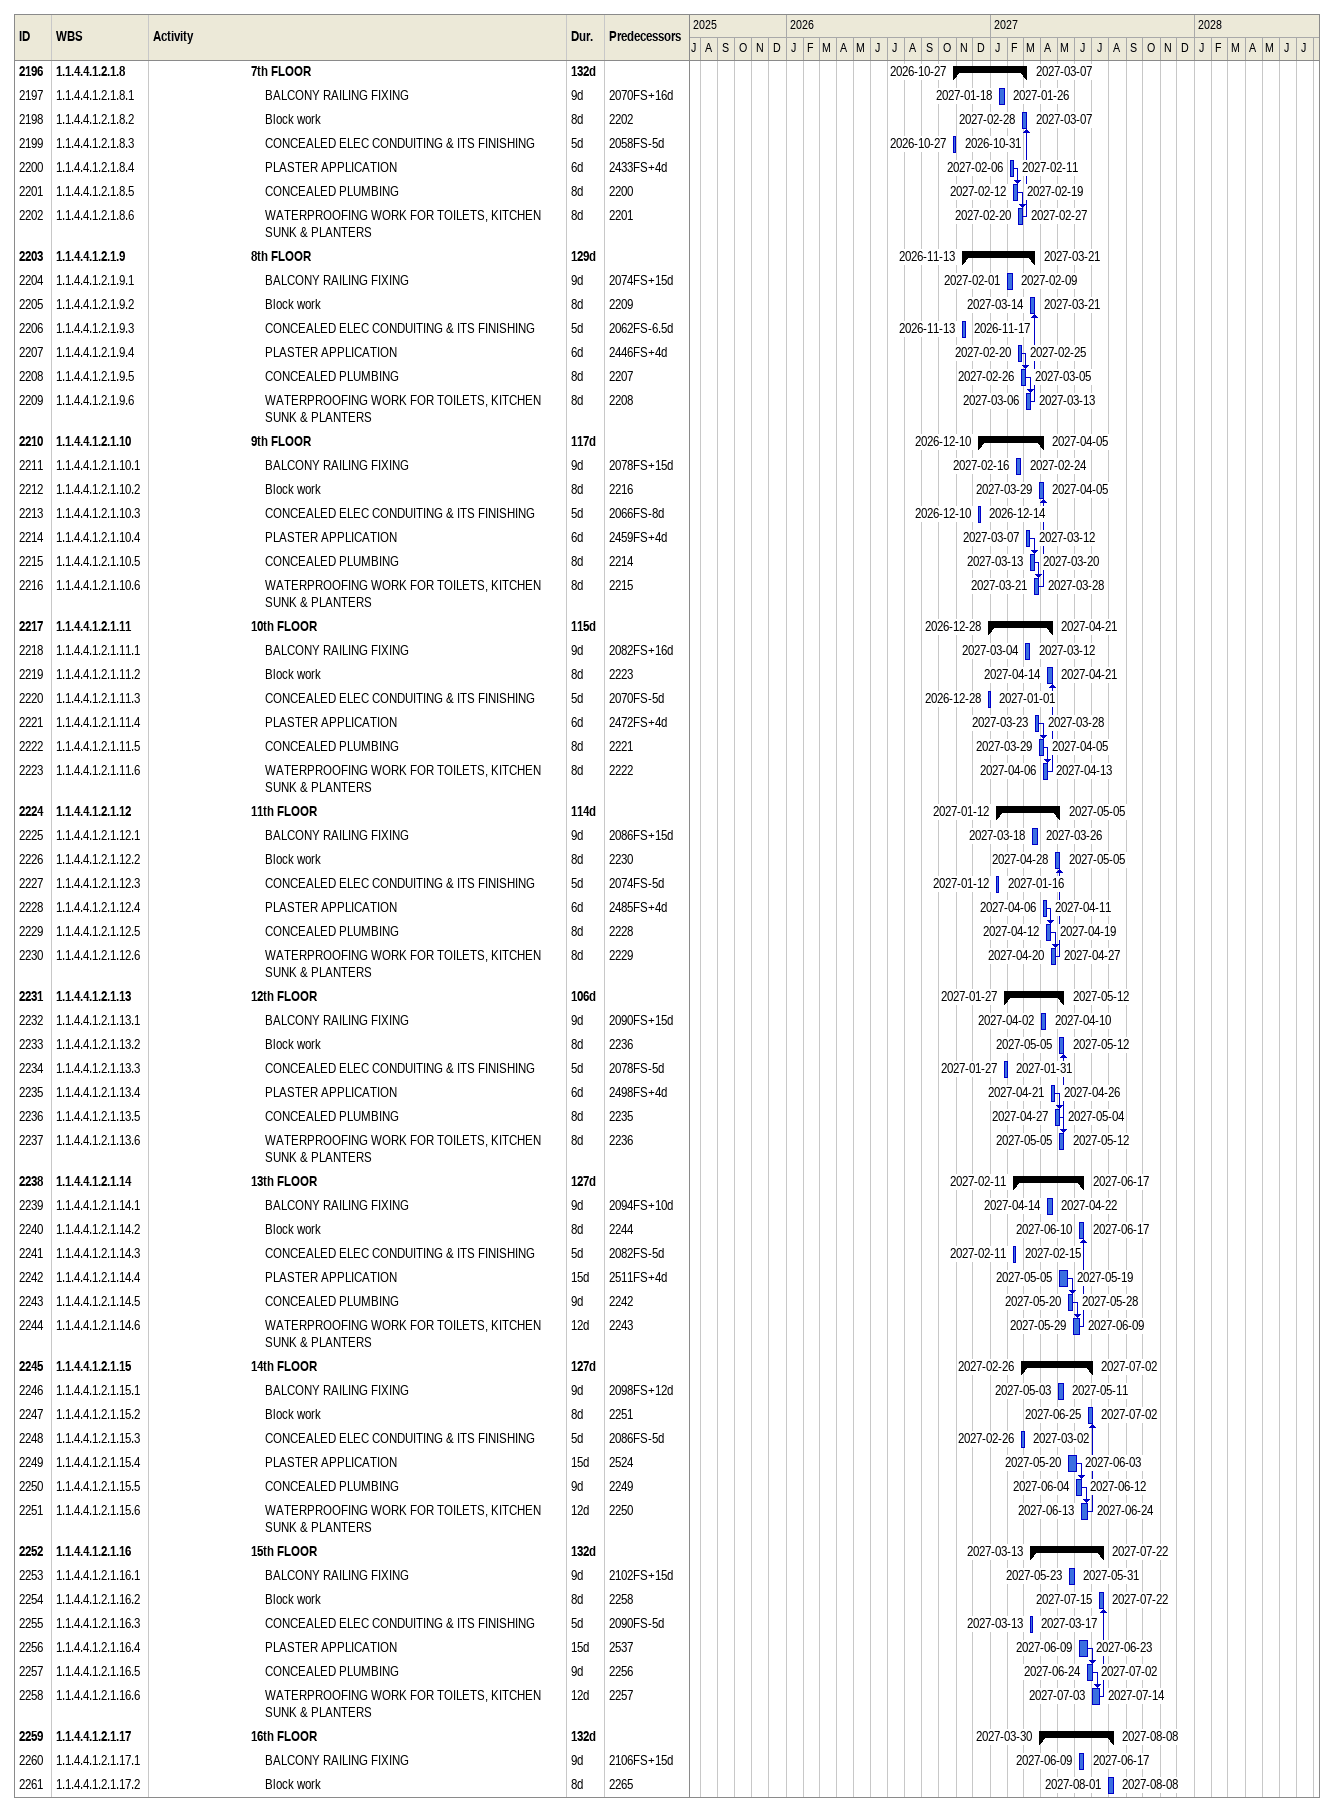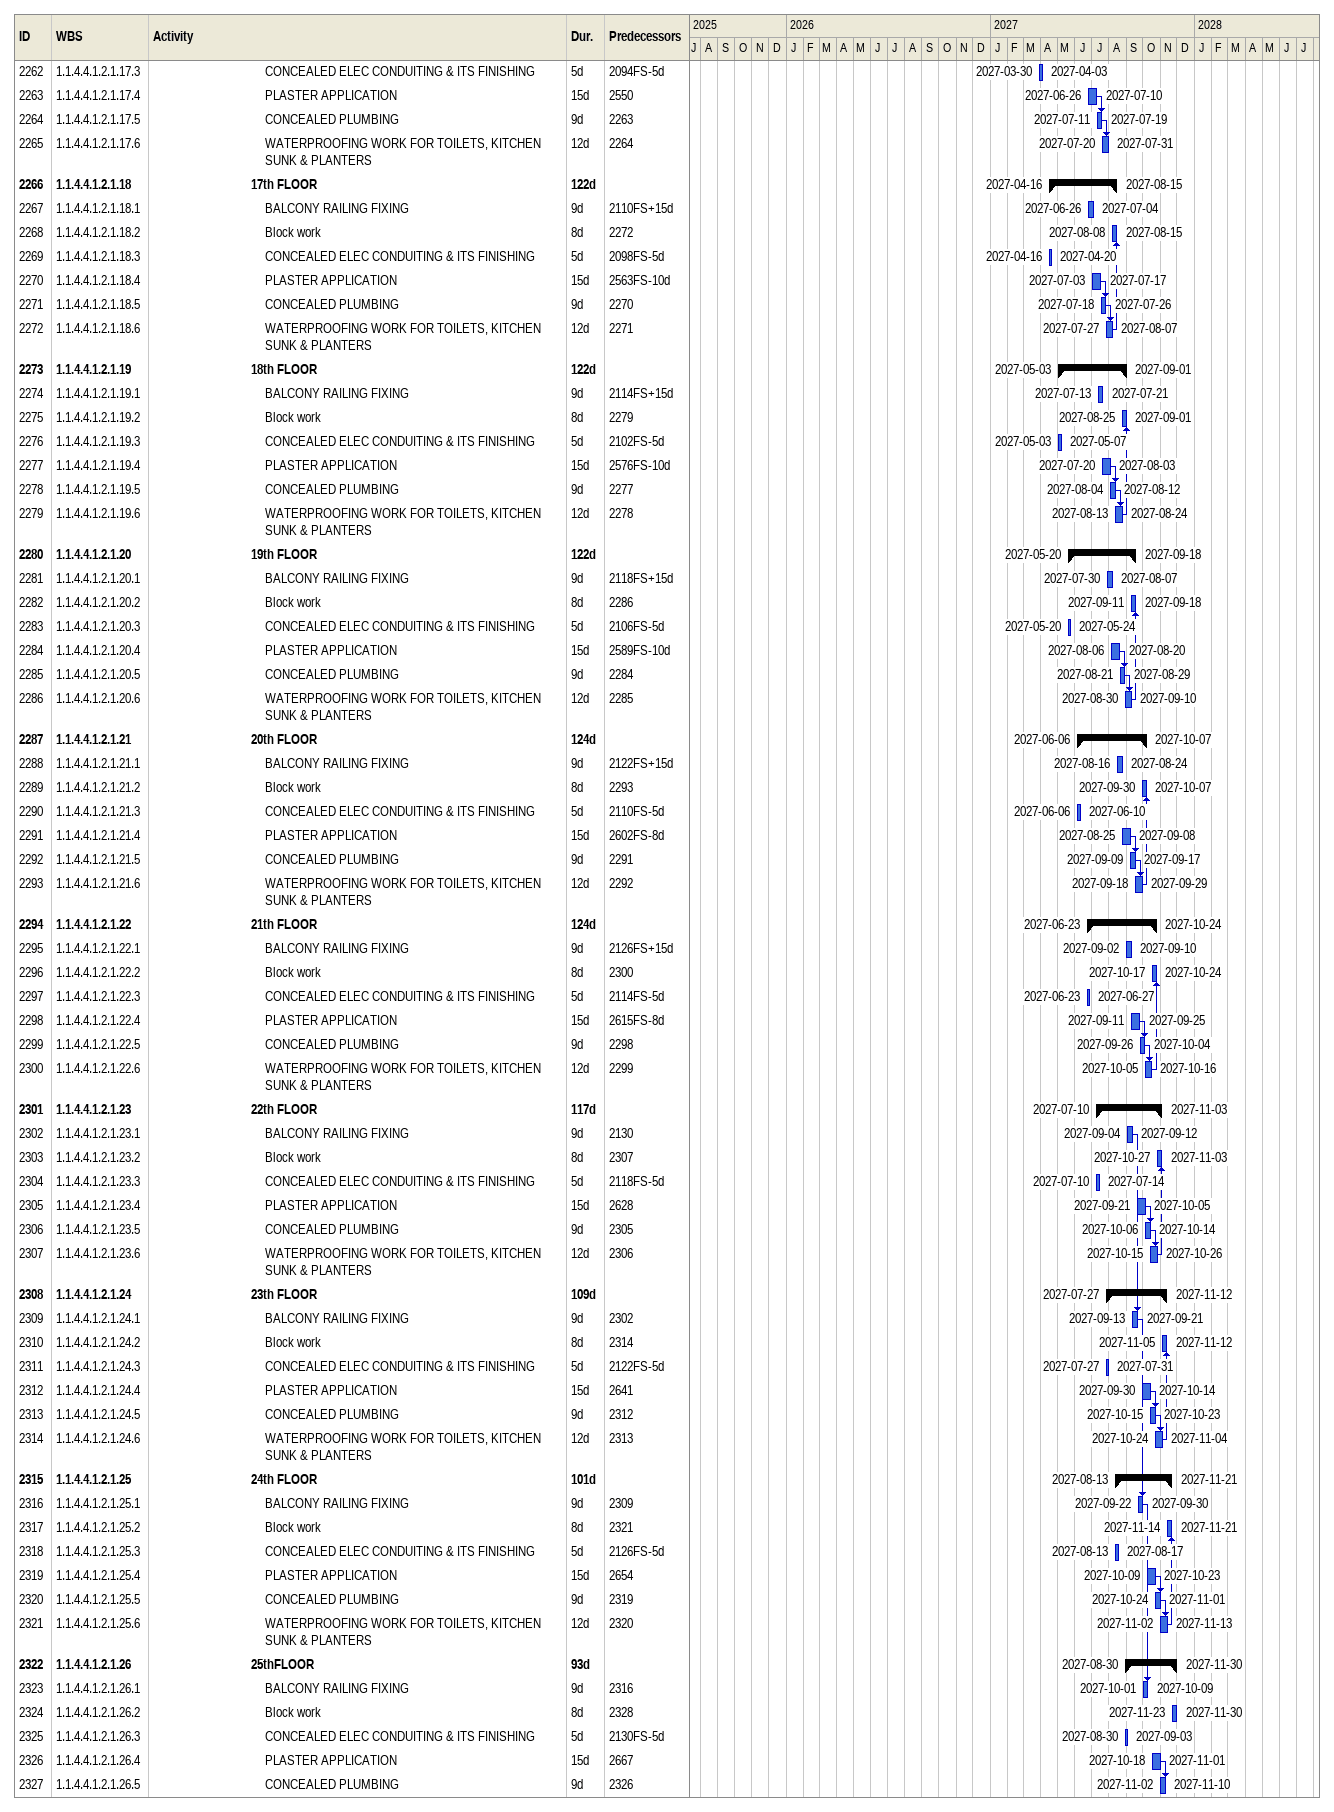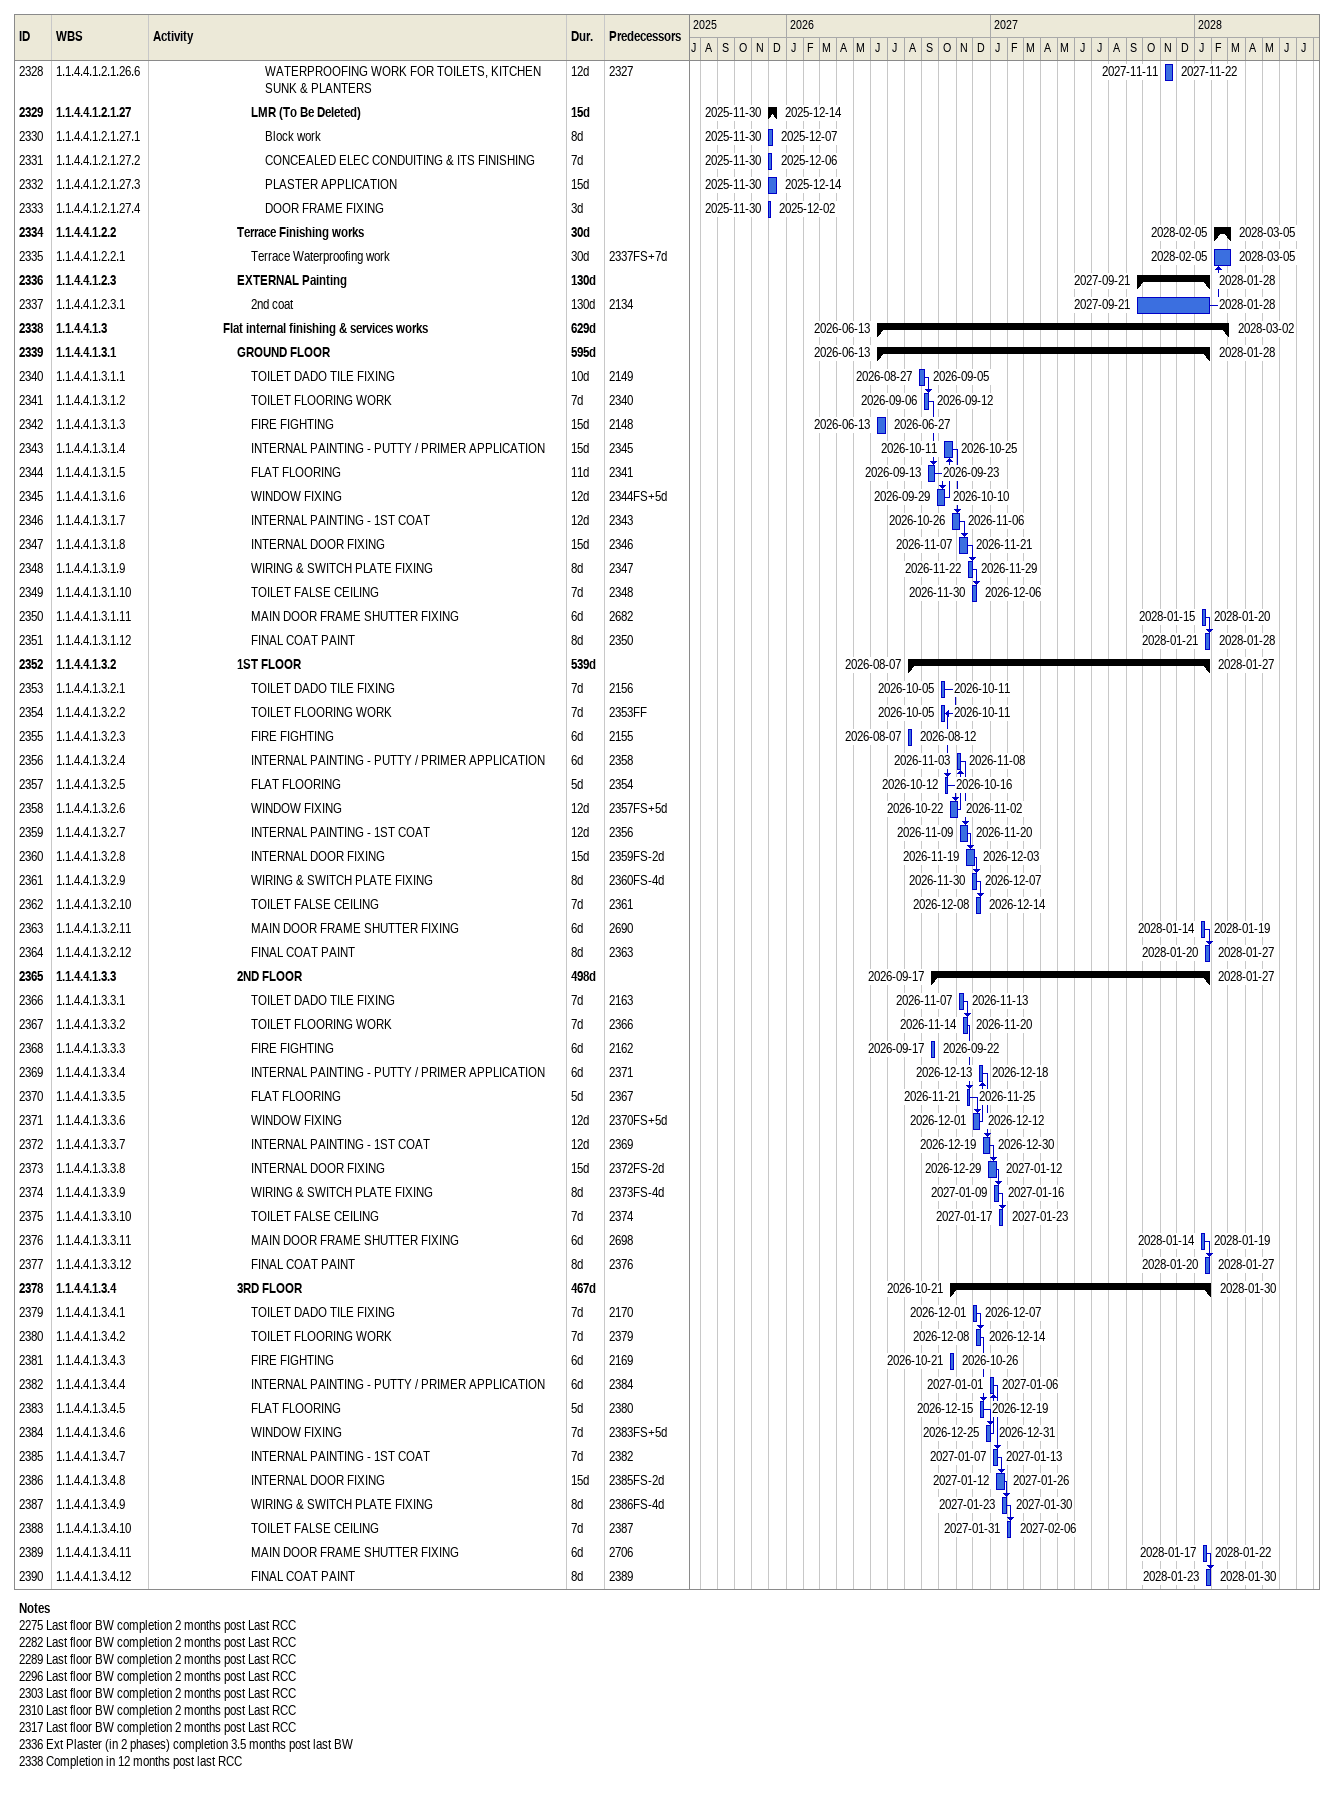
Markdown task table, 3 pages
| ID | WBS | Task | Duration | Start | Finish | Predecessors |
|---|---|---|---|---|---|---|
| 2196 | 1.1.4.4.1.2.1.8 | **7th FLOOR** | 132d | 2026-10-27 | 2027-03-07 |  |
| 2197 | 1.1.4.4.1.2.1.8.1 | BALCONY RAILING FIXING | 9d | 2027-01-18 | 2027-01-26 | 2070FS+16d |
| 2198 | 1.1.4.4.1.2.1.8.2 | Block work | 8d | 2027-02-28 | 2027-03-07 | 2202 |
| 2199 | 1.1.4.4.1.2.1.8.3 | CONCEALED ELEC CONDUITING & ITS FINISHING | 5d | 2026-10-27 | 2026-10-31 | 2058FS-5d |
| 2200 | 1.1.4.4.1.2.1.8.4 | PLASTER APPLICATION | 6d | 2027-02-06 | 2027-02-11 | 2433FS+4d |
| 2201 | 1.1.4.4.1.2.1.8.5 | CONCEALED PLUMBING | 8d | 2027-02-12 | 2027-02-19 | 2200 |
| 2202 | 1.1.4.4.1.2.1.8.6 | WATERPROOFING WORK FOR TOILETS, KITCHEN SUNK & PLANTERS | 8d | 2027-02-20 | 2027-02-27 | 2201 |
| 2203 | 1.1.4.4.1.2.1.9 | **8th FLOOR** | 129d | 2026-11-13 | 2027-03-21 |  |
| 2204 | 1.1.4.4.1.2.1.9.1 | BALCONY RAILING FIXING | 9d | 2027-02-01 | 2027-02-09 | 2074FS+15d |
| 2205 | 1.1.4.4.1.2.1.9.2 | Block work | 8d | 2027-03-14 | 2027-03-21 | 2209 |
| 2206 | 1.1.4.4.1.2.1.9.3 | CONCEALED ELEC CONDUITING & ITS FINISHING | 5d | 2026-11-13 | 2026-11-17 | 2062FS-6.5d |
| 2207 | 1.1.4.4.1.2.1.9.4 | PLASTER APPLICATION | 6d | 2027-02-20 | 2027-02-25 | 2446FS+4d |
| 2208 | 1.1.4.4.1.2.1.9.5 | CONCEALED PLUMBING | 8d | 2027-02-26 | 2027-03-05 | 2207 |
| 2209 | 1.1.4.4.1.2.1.9.6 | WATERPROOFING WORK FOR TOILETS, KITCHEN SUNK & PLANTERS | 8d | 2027-03-06 | 2027-03-13 | 2208 |
| 2210 | 1.1.4.4.1.2.1.10 | **9th FLOOR** | 117d | 2026-12-10 | 2027-04-05 |  |
| 2211 | 1.1.4.4.1.2.1.10.1 | BALCONY RAILING FIXING | 9d | 2027-02-16 | 2027-02-24 | 2078FS+15d |
| 2212 | 1.1.4.4.1.2.1.10.2 | Block work | 8d | 2027-03-29 | 2027-04-05 | 2216 |
| 2213 | 1.1.4.4.1.2.1.10.3 | CONCEALED ELEC CONDUITING & ITS FINISHING | 5d | 2026-12-10 | 2026-12-14 | 2066FS-8d |
| 2214 | 1.1.4.4.1.2.1.10.4 | PLASTER APPLICATION | 6d | 2027-03-07 | 2027-03-12 | 2459FS+4d |
| 2215 | 1.1.4.4.1.2.1.10.5 | CONCEALED PLUMBING | 8d | 2027-03-13 | 2027-03-20 | 2214 |
| 2216 | 1.1.4.4.1.2.1.10.6 | WATERPROOFING WORK FOR TOILETS, KITCHEN SUNK & PLANTERS | 8d | 2027-03-21 | 2027-03-28 | 2215 |
| 2217 | 1.1.4.4.1.2.1.11 | **10th FLOOR** | 115d | 2026-12-28 | 2027-04-21 |  |
| 2218 | 1.1.4.4.1.2.1.11.1 | BALCONY RAILING FIXING | 9d | 2027-03-04 | 2027-03-12 | 2082FS+16d |
| 2219 | 1.1.4.4.1.2.1.11.2 | Block work | 8d | 2027-04-14 | 2027-04-21 | 2223 |
| 2220 | 1.1.4.4.1.2.1.11.3 | CONCEALED ELEC CONDUITING & ITS FINISHING | 5d | 2026-12-28 | 2027-01-01 | 2070FS-5d |
| 2221 | 1.1.4.4.1.2.1.11.4 | PLASTER APPLICATION | 6d | 2027-03-23 | 2027-03-28 | 2472FS+4d |
| 2222 | 1.1.4.4.1.2.1.11.5 | CONCEALED PLUMBING | 8d | 2027-03-29 | 2027-04-05 | 2221 |
| 2223 | 1.1.4.4.1.2.1.11.6 | WATERPROOFING WORK FOR TOILETS, KITCHEN SUNK & PLANTERS | 8d | 2027-04-06 | 2027-04-13 | 2222 |
| 2224 | 1.1.4.4.1.2.1.12 | **11th FLOOR** | 114d | 2027-01-12 | 2027-05-05 |  |
| 2225 | 1.1.4.4.1.2.1.12.1 | BALCONY RAILING FIXING | 9d | 2027-03-18 | 2027-03-26 | 2086FS+15d |
| 2226 | 1.1.4.4.1.2.1.12.2 | Block work | 8d | 2027-04-28 | 2027-05-05 | 2230 |
| 2227 | 1.1.4.4.1.2.1.12.3 | CONCEALED ELEC CONDUITING & ITS FINISHING | 5d | 2027-01-12 | 2027-01-16 | 2074FS-5d |
| 2228 | 1.1.4.4.1.2.1.12.4 | PLASTER APPLICATION | 6d | 2027-04-06 | 2027-04-11 | 2485FS+4d |
| 2229 | 1.1.4.4.1.2.1.12.5 | CONCEALED PLUMBING | 8d | 2027-04-12 | 2027-04-19 | 2228 |
| 2230 | 1.1.4.4.1.2.1.12.6 | WATERPROOFING WORK FOR TOILETS, KITCHEN SUNK & PLANTERS | 8d | 2027-04-20 | 2027-04-27 | 2229 |
| 2231 | 1.1.4.4.1.2.1.13 | **12th FLOOR** | 106d | 2027-01-27 | 2027-05-12 |  |
| 2232 | 1.1.4.4.1.2.1.13.1 | BALCONY RAILING FIXING | 9d | 2027-04-02 | 2027-04-10 | 2090FS+15d |
| 2233 | 1.1.4.4.1.2.1.13.2 | Block work | 8d | 2027-05-05 | 2027-05-12 | 2236 |
| 2234 | 1.1.4.4.1.2.1.13.3 | CONCEALED ELEC CONDUITING & ITS FINISHING | 5d | 2027-01-27 | 2027-01-31 | 2078FS-5d |
| 2235 | 1.1.4.4.1.2.1.13.4 | PLASTER APPLICATION | 6d | 2027-04-21 | 2027-04-26 | 2498FS+4d |
| 2236 | 1.1.4.4.1.2.1.13.5 | CONCEALED PLUMBING | 8d | 2027-04-27 | 2027-05-04 | 2235 |
| 2237 | 1.1.4.4.1.2.1.13.6 | WATERPROOFING WORK FOR TOILETS, KITCHEN SUNK & PLANTERS | 8d | 2027-05-05 | 2027-05-12 | 2236 |
| 2238 | 1.1.4.4.1.2.1.14 | **13th FLOOR** | 127d | 2027-02-11 | 2027-06-17 |  |
| 2239 | 1.1.4.4.1.2.1.14.1 | BALCONY RAILING FIXING | 9d | 2027-04-14 | 2027-04-22 | 2094FS+10d |
| 2240 | 1.1.4.4.1.2.1.14.2 | Block work | 8d | 2027-06-10 | 2027-06-17 | 2244 |
| 2241 | 1.1.4.4.1.2.1.14.3 | CONCEALED ELEC CONDUITING & ITS FINISHING | 5d | 2027-02-11 | 2027-02-15 | 2082FS-5d |
| 2242 | 1.1.4.4.1.2.1.14.4 | PLASTER APPLICATION | 15d | 2027-05-05 | 2027-05-19 | 2511FS+4d |
| 2243 | 1.1.4.4.1.2.1.14.5 | CONCEALED PLUMBING | 9d | 2027-05-20 | 2027-05-28 | 2242 |
| 2244 | 1.1.4.4.1.2.1.14.6 | WATERPROOFING WORK FOR TOILETS, KITCHEN SUNK & PLANTERS | 12d | 2027-05-29 | 2027-06-09 | 2243 |
| 2245 | 1.1.4.4.1.2.1.15 | **14th FLOOR** | 127d | 2027-02-26 | 2027-07-02 |  |
| 2246 | 1.1.4.4.1.2.1.15.1 | BALCONY RAILING FIXING | 9d | 2027-05-03 | 2027-05-11 | 2098FS+12d |
| 2247 | 1.1.4.4.1.2.1.15.2 | Block work | 8d | 2027-06-25 | 2027-07-02 | 2251 |
| 2248 | 1.1.4.4.1.2.1.15.3 | CONCEALED ELEC CONDUITING & ITS FINISHING | 5d | 2027-02-26 | 2027-03-02 | 2086FS-5d |
| 2249 | 1.1.4.4.1.2.1.15.4 | PLASTER APPLICATION | 15d | 2027-05-20 | 2027-06-03 | 2524 |
| 2250 | 1.1.4.4.1.2.1.15.5 | CONCEALED PLUMBING | 9d | 2027-06-04 | 2027-06-12 | 2249 |
| 2251 | 1.1.4.4.1.2.1.15.6 | WATERPROOFING WORK FOR TOILETS, KITCHEN SUNK & PLANTERS | 12d | 2027-06-13 | 2027-06-24 | 2250 |
| 2252 | 1.1.4.4.1.2.1.16 | **15th FLOOR** | 132d | 2027-03-13 | 2027-07-22 |  |
| 2253 | 1.1.4.4.1.2.1.16.1 | BALCONY RAILING FIXING | 9d | 2027-05-23 | 2027-05-31 | 2102FS+15d |
| 2254 | 1.1.4.4.1.2.1.16.2 | Block work | 8d | 2027-07-15 | 2027-07-22 | 2258 |
| 2255 | 1.1.4.4.1.2.1.16.3 | CONCEALED ELEC CONDUITING & ITS FINISHING | 5d | 2027-03-13 | 2027-03-17 | 2090FS-5d |
| 2256 | 1.1.4.4.1.2.1.16.4 | PLASTER APPLICATION | 15d | 2027-06-09 | 2027-06-23 | 2537 |
| 2257 | 1.1.4.4.1.2.1.16.5 | CONCEALED PLUMBING | 9d | 2027-06-24 | 2027-07-02 | 2256 |
| 2258 | 1.1.4.4.1.2.1.16.6 | WATERPROOFING WORK FOR TOILETS, KITCHEN SUNK & PLANTERS | 12d | 2027-07-03 | 2027-07-14 | 2257 |
| 2259 | 1.1.4.4.1.2.1.17 | **16th FLOOR** | 132d | 2027-03-30 | 2027-08-08 |  |
| 2260 | 1.1.4.4.1.2.1.17.1 | BALCONY RAILING FIXING | 9d | 2027-06-09 | 2027-06-17 | 2106FS+15d |
| 2261 | 1.1.4.4.1.2.1.17.2 | Block work | 8d | 2027-08-01 | 2027-08-08 | 2265 |
| 2262 | 1.1.4.4.1.2.1.17.3 | CONCEALED ELEC CONDUITING & ITS FINISHING | 5d | 2027-03-30 | 2027-04-03 | 2094FS-5d |
| 2263 | 1.1.4.4.1.2.1.17.4 | PLASTER APPLICATION | 15d | 2027-06-26 | 2027-07-10 | 2550 |
| 2264 | 1.1.4.4.1.2.1.17.5 | CONCEALED PLUMBING | 9d | 2027-07-11 | 2027-07-19 | 2263 |
| 2265 | 1.1.4.4.1.2.1.17.6 | WATERPROOFING WORK FOR TOILETS, KITCHEN SUNK & PLANTERS | 12d | 2027-07-20 | 2027-07-31 | 2264 |
| 2266 | 1.1.4.4.1.2.1.18 | **17th FLOOR** | 122d | 2027-04-16 | 2027-08-15 |  |
| 2267 | 1.1.4.4.1.2.1.18.1 | BALCONY RAILING FIXING | 9d | 2027-06-26 | 2027-07-04 | 2110FS+15d |
| 2268 | 1.1.4.4.1.2.1.18.2 | Block work | 8d | 2027-08-08 | 2027-08-15 | 2272 |
| 2269 | 1.1.4.4.1.2.1.18.3 | CONCEALED ELEC CONDUITING & ITS FINISHING | 5d | 2027-04-16 | 2027-04-20 | 2098FS-5d |
| 2270 | 1.1.4.4.1.2.1.18.4 | PLASTER APPLICATION | 15d | 2027-07-03 | 2027-07-17 | 2563FS-10d |
| 2271 | 1.1.4.4.1.2.1.18.5 | CONCEALED PLUMBING | 9d | 2027-07-18 | 2027-07-26 | 2270 |
| 2272 | 1.1.4.4.1.2.1.18.6 | WATERPROOFING WORK FOR TOILETS, KITCHEN SUNK & PLANTERS | 12d | 2027-07-27 | 2027-08-07 | 2271 |
| 2273 | 1.1.4.4.1.2.1.19 | **18th FLOOR** | 122d | 2027-05-03 | 2027-09-01 |  |
| 2274 | 1.1.4.4.1.2.1.19.1 | BALCONY RAILING FIXING | 9d | 2027-07-13 | 2027-07-21 | 2114FS+15d |
| 2275 | 1.1.4.4.1.2.1.19.2 | Block work | 8d | 2027-08-25 | 2027-09-01 | 2279 |
| 2276 | 1.1.4.4.1.2.1.19.3 | CONCEALED ELEC CONDUITING & ITS FINISHING | 5d | 2027-05-03 | 2027-05-07 | 2102FS-5d |
| 2277 | 1.1.4.4.1.2.1.19.4 | PLASTER APPLICATION | 15d | 2027-07-20 | 2027-08-03 | 2576FS-10d |
| 2278 | 1.1.4.4.1.2.1.19.5 | CONCEALED PLUMBING | 9d | 2027-08-04 | 2027-08-12 | 2277 |
| 2279 | 1.1.4.4.1.2.1.19.6 | WATERPROOFING WORK FOR TOILETS, KITCHEN SUNK & PLANTERS | 12d | 2027-08-13 | 2027-08-24 | 2278 |
| 2280 | 1.1.4.4.1.2.1.20 | **19th FLOOR** | 122d | 2027-05-20 | 2027-09-18 |  |
| 2281 | 1.1.4.4.1.2.1.20.1 | BALCONY RAILING FIXING | 9d | 2027-07-30 | 2027-08-07 | 2118FS+15d |
| 2282 | 1.1.4.4.1.2.1.20.2 | Block work | 8d | 2027-09-11 | 2027-09-18 | 2286 |
| 2283 | 1.1.4.4.1.2.1.20.3 | CONCEALED ELEC CONDUITING & ITS FINISHING | 5d | 2027-05-20 | 2027-05-24 | 2106FS-5d |
| 2284 | 1.1.4.4.1.2.1.20.4 | PLASTER APPLICATION | 15d | 2027-08-06 | 2027-08-20 | 2589FS-10d |
| 2285 | 1.1.4.4.1.2.1.20.5 | CONCEALED PLUMBING | 9d | 2027-08-21 | 2027-08-29 | 2284 |
| 2286 | 1.1.4.4.1.2.1.20.6 | WATERPROOFING WORK FOR TOILETS, KITCHEN SUNK & PLANTERS | 12d | 2027-08-30 | 2027-09-10 | 2285 |
| 2287 | 1.1.4.4.1.2.1.21 | **20th FLOOR** | 124d | 2027-06-06 | 2027-10-07 |  |
| 2288 | 1.1.4.4.1.2.1.21.1 | BALCONY RAILING FIXING | 9d | 2027-08-16 | 2027-08-24 | 2122FS+15d |
| 2289 | 1.1.4.4.1.2.1.21.2 | Block work | 8d | 2027-09-30 | 2027-10-07 | 2293 |
| 2290 | 1.1.4.4.1.2.1.21.3 | CONCEALED ELEC CONDUITING & ITS FINISHING | 5d | 2027-06-06 | 2027-06-10 | 2110FS-5d |
| 2291 | 1.1.4.4.1.2.1.21.4 | PLASTER APPLICATION | 15d | 2027-08-25 | 2027-09-08 | 2602FS-8d |
| 2292 | 1.1.4.4.1.2.1.21.5 | CONCEALED PLUMBING | 9d | 2027-09-09 | 2027-09-17 | 2291 |
| 2293 | 1.1.4.4.1.2.1.21.6 | WATERPROOFING WORK FOR TOILETS, KITCHEN SUNK & PLANTERS | 12d | 2027-09-18 | 2027-09-29 | 2292 |
| 2294 | 1.1.4.4.1.2.1.22 | **21th FLOOR** | 124d | 2027-06-23 | 2027-10-24 |  |
| 2295 | 1.1.4.4.1.2.1.22.1 | BALCONY RAILING FIXING | 9d | 2027-09-02 | 2027-09-10 | 2126FS+15d |
| 2296 | 1.1.4.4.1.2.1.22.2 | Block work | 8d | 2027-10-17 | 2027-10-24 | 2300 |
| 2297 | 1.1.4.4.1.2.1.22.3 | CONCEALED ELEC CONDUITING & ITS FINISHING | 5d | 2027-06-23 | 2027-06-27 | 2114FS-5d |
| 2298 | 1.1.4.4.1.2.1.22.4 | PLASTER APPLICATION | 15d | 2027-09-11 | 2027-09-25 | 2615FS-8d |
| 2299 | 1.1.4.4.1.2.1.22.5 | CONCEALED PLUMBING | 9d | 2027-09-26 | 2027-10-04 | 2298 |
| 2300 | 1.1.4.4.1.2.1.22.6 | WATERPROOFING WORK FOR TOILETS, KITCHEN SUNK & PLANTERS | 12d | 2027-10-05 | 2027-10-16 | 2299 |
| 2301 | 1.1.4.4.1.2.1.23 | **22th FLOOR** | 117d | 2027-07-10 | 2027-11-03 |  |
| 2302 | 1.1.4.4.1.2.1.23.1 | BALCONY RAILING FIXING | 9d | 2027-09-04 | 2027-09-12 | 2130 |
| 2303 | 1.1.4.4.1.2.1.23.2 | Block work | 8d | 2027-10-27 | 2027-11-03 | 2307 |
| 2304 | 1.1.4.4.1.2.1.23.3 | CONCEALED ELEC CONDUITING & ITS FINISHING | 5d | 2027-07-10 | 2027-07-14 | 2118FS-5d |
| 2305 | 1.1.4.4.1.2.1.23.4 | PLASTER APPLICATION | 15d | 2027-09-21 | 2027-10-05 | 2628 |
| 2306 | 1.1.4.4.1.2.1.23.5 | CONCEALED PLUMBING | 9d | 2027-10-06 | 2027-10-14 | 2305 |
| 2307 | 1.1.4.4.1.2.1.23.6 | WATERPROOFING WORK FOR TOILETS, KITCHEN SUNK & PLANTERS | 12d | 2027-10-15 | 2027-10-26 | 2306 |
| 2308 | 1.1.4.4.1.2.1.24 | **23th FLOOR** | 109d | 2027-07-27 | 2027-11-12 |  |
| 2309 | 1.1.4.4.1.2.1.24.1 | BALCONY RAILING FIXING | 9d | 2027-09-13 | 2027-09-21 | 2302 |
| 2310 | 1.1.4.4.1.2.1.24.2 | Block work | 8d | 2027-11-05 | 2027-11-12 | 2314 |
| 2311 | 1.1.4.4.1.2.1.24.3 | CONCEALED ELEC CONDUITING & ITS FINISHING | 5d | 2027-07-27 | 2027-07-31 | 2122FS-5d |
| 2312 | 1.1.4.4.1.2.1.24.4 | PLASTER APPLICATION | 15d | 2027-09-30 | 2027-10-14 | 2641 |
| 2313 | 1.1.4.4.1.2.1.24.5 | CONCEALED PLUMBING | 9d | 2027-10-15 | 2027-10-23 | 2312 |
| 2314 | 1.1.4.4.1.2.1.24.6 | WATERPROOFING WORK FOR TOILETS, KITCHEN SUNK & PLANTERS | 12d | 2027-10-24 | 2027-11-04 | 2313 |
| 2315 | 1.1.4.4.1.2.1.25 | **24th FLOOR** | 101d | 2027-08-13 | 2027-11-21 |  |
| 2316 | 1.1.4.4.1.2.1.25.1 | BALCONY RAILING FIXING | 9d | 2027-09-22 | 2027-09-30 | 2309 |
| 2317 | 1.1.4.4.1.2.1.25.2 | Block work | 8d | 2027-11-14 | 2027-11-21 | 2321 |
| 2318 | 1.1.4.4.1.2.1.25.3 | CONCEALED ELEC CONDUITING & ITS FINISHING | 5d | 2027-08-13 | 2027-08-17 | 2126FS-5d |
| 2319 | 1.1.4.4.1.2.1.25.4 | PLASTER APPLICATION | 15d | 2027-10-09 | 2027-10-23 | 2654 |
| 2320 | 1.1.4.4.1.2.1.25.5 | CONCEALED PLUMBING | 9d | 2027-10-24 | 2027-11-01 | 2319 |
| 2321 | 1.1.4.4.1.2.1.25.6 | WATERPROOFING WORK FOR TOILETS, KITCHEN SUNK & PLANTERS | 12d | 2027-11-02 | 2027-11-13 | 2320 |
| 2322 | 1.1.4.4.1.2.1.26 | **25thFLOOR** | 93d | 2027-08-30 | 2027-11-30 |  |
| 2323 | 1.1.4.4.1.2.1.26.1 | BALCONY RAILING FIXING | 9d | 2027-10-01 | 2027-10-09 | 2316 |
| 2324 | 1.1.4.4.1.2.1.26.2 | Block work | 8d | 2027-11-23 | 2027-11-30 | 2328 |
| 2325 | 1.1.4.4.1.2.1.26.3 | CONCEALED ELEC CONDUITING & ITS FINISHING | 5d | 2027-08-30 | 2027-09-03 | 2130FS-5d |
| 2326 | 1.1.4.4.1.2.1.26.4 | PLASTER APPLICATION | 15d | 2027-10-18 | 2027-11-01 | 2667 |
| 2327 | 1.1.4.4.1.2.1.26.5 | CONCEALED PLUMBING | 9d | 2027-11-02 | 2027-11-10 | 2326 |
| 2328 | 1.1.4.4.1.2.1.26.6 | WATERPROOFING WORK FOR TOILETS, KITCHEN SUNK & PLANTERS | 12d | 2027-11-11 | 2027-11-22 | 2327 |
| 2329 | 1.1.4.4.1.2.1.27 | **LMR (To Be Deleted)** | 15d | 2025-11-30 | 2025-12-14 |  |
| 2330 | 1.1.4.4.1.2.1.27.1 | Block work | 8d | 2025-11-30 | 2025-12-07 |  |
| 2331 | 1.1.4.4.1.2.1.27.2 | CONCEALED ELEC CONDUITING & ITS FINISHING | 7d | 2025-11-30 | 2025-12-06 |  |
| 2332 | 1.1.4.4.1.2.1.27.3 | PLASTER APPLICATION | 15d | 2025-11-30 | 2025-12-14 |  |
| 2333 | 1.1.4.4.1.2.1.27.4 | DOOR FRAME FIXING | 3d | 2025-11-30 | 2025-12-02 |  |
| 2334 | 1.1.4.4.1.2.2 | **Terrace Finishing works** | 30d | 2028-02-05 | 2028-03-05 |  |
| 2335 | 1.1.4.4.1.2.2.1 | Terrace Waterproofing work | 30d | 2028-02-05 | 2028-03-05 | 2337FS+7d |
| 2336 | 1.1.4.4.1.2.3 | **EXTERNAL Painting** | 130d | 2027-09-21 | 2028-01-28 |  |
| 2337 | 1.1.4.4.1.2.3.1 | 2nd coat | 130d | 2027-09-21 | 2028-01-28 | 2134 |
| 2338 | 1.1.4.4.1.3 | **Flat internal finishing & services works** | 629d | 2026-06-13 | 2028-03-02 |  |
| 2339 | 1.1.4.4.1.3.1 | **GROUND FLOOR** | 595d | 2026-06-13 | 2028-01-28 |  |
| 2340 | 1.1.4.4.1.3.1.1 | TOILET DADO TILE FIXING | 10d | 2026-08-27 | 2026-09-05 | 2149 |
| 2341 | 1.1.4.4.1.3.1.2 | TOILET FLOORING WORK | 7d | 2026-09-06 | 2026-09-12 | 2340 |
| 2342 | 1.1.4.4.1.3.1.3 | FIRE FIGHTING | 15d | 2026-06-13 | 2026-06-27 | 2148 |
| 2343 | 1.1.4.4.1.3.1.4 | INTERNAL PAINTING - PUTTY / PRIMER APPLICATION | 15d | 2026-10-11 | 2026-10-25 | 2345 |
| 2344 | 1.1.4.4.1.3.1.5 | FLAT FLOORING | 11d | 2026-09-13 | 2026-09-23 | 2341 |
| 2345 | 1.1.4.4.1.3.1.6 | WINDOW FIXING | 12d | 2026-09-29 | 2026-10-10 | 2344FS+5d |
| 2346 | 1.1.4.4.1.3.1.7 | INTERNAL PAINTING - 1ST COAT | 12d | 2026-10-26 | 2026-11-06 | 2343 |
| 2347 | 1.1.4.4.1.3.1.8 | INTERNAL DOOR FIXING | 15d | 2026-11-07 | 2026-11-21 | 2346 |
| 2348 | 1.1.4.4.1.3.1.9 | WIRING & SWITCH PLATE FIXING | 8d | 2026-11-22 | 2026-11-29 | 2347 |
| 2349 | 1.1.4.4.1.3.1.10 | TOILET FALSE CEILING | 7d | 2026-11-30 | 2026-12-06 | 2348 |
| 2350 | 1.1.4.4.1.3.1.11 | MAIN DOOR FRAME SHUTTER FIXING | 6d | 2028-01-15 | 2028-01-20 | 2682 |
| 2351 | 1.1.4.4.1.3.1.12 | FINAL COAT PAINT | 8d | 2028-01-21 | 2028-01-28 | 2350 |
| 2352 | 1.1.4.4.1.3.2 | **1ST FLOOR** | 539d | 2026-08-07 | 2028-01-27 |  |
| 2353 | 1.1.4.4.1.3.2.1 | TOILET DADO TILE FIXING | 7d | 2026-10-05 | 2026-10-11 | 2156 |
| 2354 | 1.1.4.4.1.3.2.2 | TOILET FLOORING WORK | 7d | 2026-10-05 | 2026-10-11 | 2353FF |
| 2355 | 1.1.4.4.1.3.2.3 | FIRE FIGHTING | 6d | 2026-08-07 | 2026-08-12 | 2155 |
| 2356 | 1.1.4.4.1.3.2.4 | INTERNAL PAINTING - PUTTY / PRIMER APPLICATION | 6d | 2026-11-03 | 2026-11-08 | 2358 |
| 2357 | 1.1.4.4.1.3.2.5 | FLAT FLOORING | 5d | 2026-10-12 | 2026-10-16 | 2354 |
| 2358 | 1.1.4.4.1.3.2.6 | WINDOW FIXING | 12d | 2026-10-22 | 2026-11-02 | 2357FS+5d |
| 2359 | 1.1.4.4.1.3.2.7 | INTERNAL PAINTING - 1ST COAT | 12d | 2026-11-09 | 2026-11-20 | 2356 |
| 2360 | 1.1.4.4.1.3.2.8 | INTERNAL DOOR FIXING | 15d | 2026-11-19 | 2026-12-03 | 2359FS-2d |
| 2361 | 1.1.4.4.1.3.2.9 | WIRING & SWITCH PLATE FIXING | 8d | 2026-11-30 | 2026-12-07 | 2360FS-4d |
| 2362 | 1.1.4.4.1.3.2.10 | TOILET FALSE CEILING | 7d | 2026-12-08 | 2026-12-14 | 2361 |
| 2363 | 1.1.4.4.1.3.2.11 | MAIN DOOR FRAME SHUTTER FIXING | 6d | 2028-01-14 | 2028-01-19 | 2690 |
| 2364 | 1.1.4.4.1.3.2.12 | FINAL COAT PAINT | 8d | 2028-01-20 | 2028-01-27 | 2363 |
| 2365 | 1.1.4.4.1.3.3 | **2ND FLOOR** | 498d | 2026-09-17 | 2028-01-27 |  |
| 2366 | 1.1.4.4.1.3.3.1 | TOILET DADO TILE FIXING | 7d | 2026-11-07 | 2026-11-13 | 2163 |
| 2367 | 1.1.4.4.1.3.3.2 | TOILET FLOORING WORK | 7d | 2026-11-14 | 2026-11-20 | 2366 |
| 2368 | 1.1.4.4.1.3.3.3 | FIRE FIGHTING | 6d | 2026-09-17 | 2026-09-22 | 2162 |
| 2369 | 1.1.4.4.1.3.3.4 | INTERNAL PAINTING - PUTTY / PRIMER APPLICATION | 6d | 2026-12-13 | 2026-12-18 | 2371 |
| 2370 | 1.1.4.4.1.3.3.5 | FLAT FLOORING | 5d | 2026-11-21 | 2026-11-25 | 2367 |
| 2371 | 1.1.4.4.1.3.3.6 | WINDOW FIXING | 12d | 2026-12-01 | 2026-12-12 | 2370FS+5d |
| 2372 | 1.1.4.4.1.3.3.7 | INTERNAL PAINTING - 1ST COAT | 12d | 2026-12-19 | 2026-12-30 | 2369 |
| 2373 | 1.1.4.4.1.3.3.8 | INTERNAL DOOR FIXING | 15d | 2026-12-29 | 2027-01-12 | 2372FS-2d |
| 2374 | 1.1.4.4.1.3.3.9 | WIRING & SWITCH PLATE FIXING | 8d | 2027-01-09 | 2027-01-16 | 2373FS-4d |
| 2375 | 1.1.4.4.1.3.3.10 | TOILET FALSE CEILING | 7d | 2027-01-17 | 2027-01-23 | 2374 |
| 2376 | 1.1.4.4.1.3.3.11 | MAIN DOOR FRAME SHUTTER FIXING | 6d | 2028-01-14 | 2028-01-19 | 2698 |
| 2377 | 1.1.4.4.1.3.3.12 | FINAL COAT PAINT | 8d | 2028-01-20 | 2028-01-27 | 2376 |
| 2378 | 1.1.4.4.1.3.4 | **3RD FLOOR** | 467d | 2026-10-21 | 2028-01-30 |  |
| 2379 | 1.1.4.4.1.3.4.1 | TOILET DADO TILE FIXING | 7d | 2026-12-01 | 2026-12-07 | 2170 |
| 2380 | 1.1.4.4.1.3.4.2 | TOILET FLOORING WORK | 7d | 2026-12-08 | 2026-12-14 | 2379 |
| 2381 | 1.1.4.4.1.3.4.3 | FIRE FIGHTING | 6d | 2026-10-21 | 2026-10-26 | 2169 |
| 2382 | 1.1.4.4.1.3.4.4 | INTERNAL PAINTING - PUTTY / PRIMER APPLICATION | 6d | 2027-01-01 | 2027-01-06 | 2384 |
| 2383 | 1.1.4.4.1.3.4.5 | FLAT FLOORING | 5d | 2026-12-15 | 2026-12-19 | 2380 |
| 2384 | 1.1.4.4.1.3.4.6 | WINDOW FIXING | 7d | 2026-12-25 | 2026-12-31 | 2383FS+5d |
| 2385 | 1.1.4.4.1.3.4.7 | INTERNAL PAINTING - 1ST COAT | 7d | 2027-01-07 | 2027-01-13 | 2382 |
| 2386 | 1.1.4.4.1.3.4.8 | INTERNAL DOOR FIXING | 15d | 2027-01-12 | 2027-01-26 | 2385FS-2d |
| 2387 | 1.1.4.4.1.3.4.9 | WIRING & SWITCH PLATE FIXING | 8d | 2027-01-23 | 2027-01-30 | 2386FS-4d |
| 2388 | 1.1.4.4.1.3.4.10 | TOILET FALSE CEILING | 7d | 2027-01-31 | 2027-02-06 | 2387 |
| 2389 | 1.1.4.4.1.3.4.11 | MAIN DOOR FRAME SHUTTER FIXING | 6d | 2028-01-17 | 2028-01-22 | 2706 |
| 2390 | 1.1.4.4.1.3.4.12 | FINAL COAT PAINT | 8d | 2028-01-23 | 2028-01-30 | 2389 |

Notes
- 2275: Last floor BW completion 2 months post Last RCC
- 2282: Last floor BW completion 2 months post Last RCC
- 2289: Last floor BW completion 2 months post Last RCC
- 2296: Last floor BW completion 2 months post Last RCC
- 2303: Last floor BW completion 2 months post Last RCC
- 2310: Last floor BW completion 2 months post Last RCC
- 2317: Last floor BW completion 2 months post Last RCC
- 2336: Ext Plaster (in 2 phases) completion 3.5 months post last BW
- 2338: Completion in 12 months post last RCC
